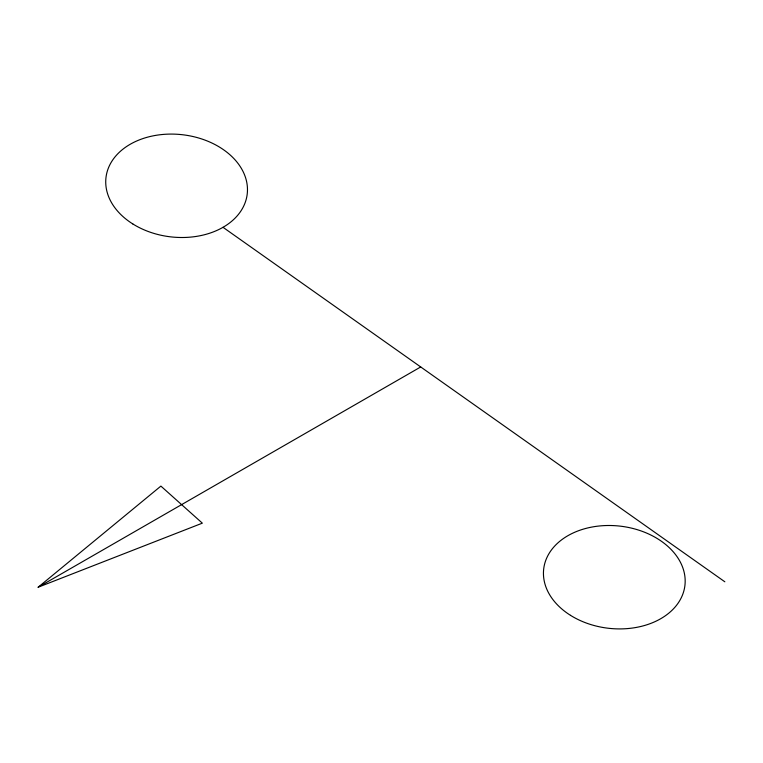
<?xml version="1.0" encoding="UTF-8"?>
<svg xmlns="http://www.w3.org/2000/svg" width="763" height="763" viewBox="0 0 763 763"><rect width="100%" height="100%" fill="white"/><g stroke="black" fill="none" stroke-linecap="round" stroke-linejoin="round"><path stroke-width="1.14" d="M38.15 587.233L160.888 486.098L202.338 523.16L38.15 587.233L420.709 366.955M223.015 227.307L724.85 581.797M570.505 615.34A71.102 51.407 6.6 0 0 684.459 588.378A71.102 51.407 6.6 0 0 587.949 527.891A71.102 51.407 6.6 0 0 570.505 615.34M132.791 223.931A71.102 51.407 6.6 0 0 246.754 196.978A71.102 51.407 6.6 0 0 150.244 136.482A71.102 51.407 6.6 0 0 132.791 223.931"/></g></svg>
